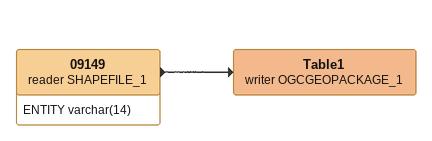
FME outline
09149 (reader SHAPEFILE_1)
    attributes: ENTITY varchar(14)
    -> Table1 (writer OGCGEOPACKAGE_1)
Table1 (writer OGCGEOPACKAGE_1)
